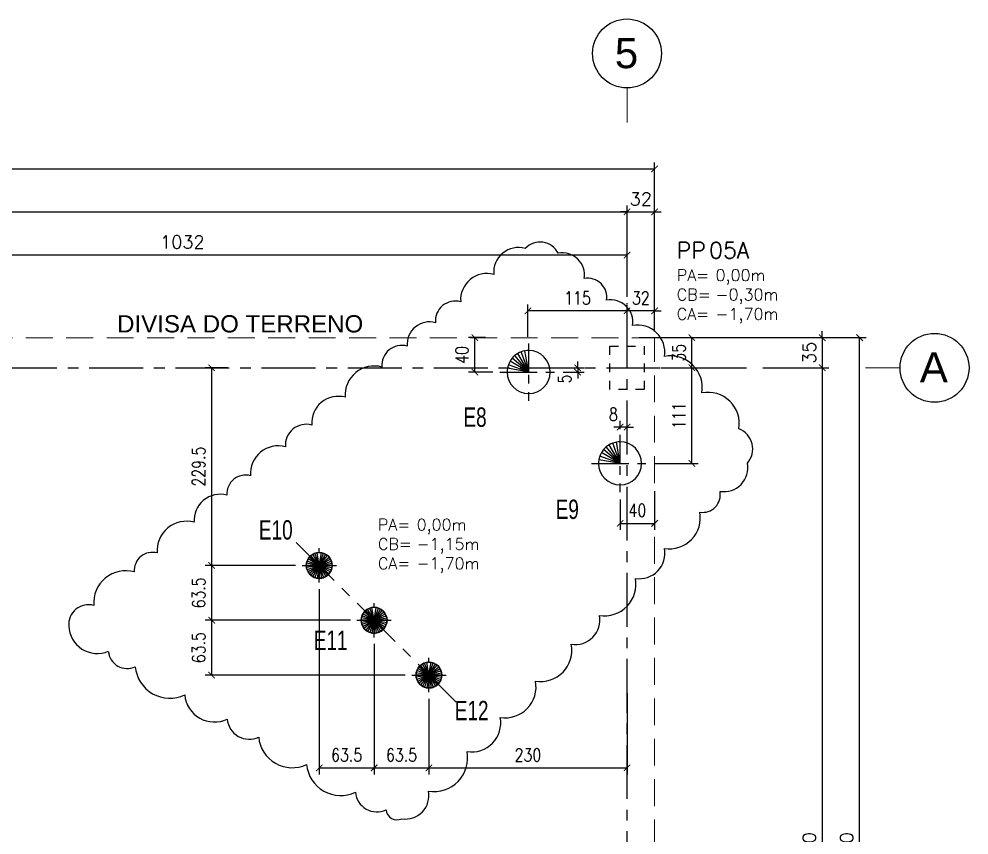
# Model space of a CAD drawing. Header units: millimetres. Extents: x 1792.4 to 1850.9, y 123.2 to 195.3.
# Drawn here: x 1837.61 to 1848.64, y 185.85 to 195.33 of the extents above; entities that cross this region are included whole.
import ezdxf

# ---------------------------------------------------------------- set-up
doc = ezdxf.new("R2010")
doc.units = ezdxf.units.MM
doc.header["$LTSCALE"] = 0.5
for name, pattern in [('_PTD_tracejado', [0.003, 0.002, -0.001]), ('CENTER', [2, 1.25, -0.25, 0.25, -0.25]), ('DASHDOT', [1, 0.5, -0.25, 0, -0.25]), ('ESTILO_TQS_0003', [0.91, 0.5, -0.2, 0.01, -0.2]), ('Hidden', [0.007144, 0.004763, -0.002381]), ('HIDDEN2', [0.1875, 0.125, -0.0625])]:
    doc.linetypes.add(name, pattern=pattern)
doc.layers.get('0').update_dxf_attribs({"color": 1})
for name, color, linetype in [('228', 1, 'Continuous'), ('79', 7, 'Continuous'), ('COTAS', 1, 'Continuous'), ('Descrição Pilar', 4, 'Continuous'), ('EIXOS', 242, 'CENTER'), ('NUMERO ESTACAS', 2, 'DASHDOT'), ('PILAR', 5, 'Continuous'), ('Protendit_verde escuro', 104, 'Continuous')]:
    doc.layers.add(name, color=color, linetype=linetype)
for name, color, linetype, lineweight in [('_Hidden_', 7, 'Hidden', 9), ('Grids', 7, 'Continuous', 9), ('Text Notes', 7, 'Continuous', 9)]:
    doc.layers.add(name, color=color, linetype=linetype, lineweight=lineweight)
doc.styles.add('Arial', font='arial.ttf', dxfattribs={"height": 0.1875})
doc.styles.add('arial 2', font='swiss.ttf', dxfattribs={"width": 0.8})
doc.styles.add('Arial_2', font='arial.ttf', dxfattribs={"height": 0.1875})
doc.styles.add('ROMANS', font='romans.shx')
doc.styles.add('ROMANS2', font='romans.shx', dxfattribs={"width": 0.8})
doc.dimstyles.new('75', dxfattribs={"dimtxt": 0.15, "dimasz": 0.075, "dimexe": 0.075, "dimexo": 0.075, "dimgap": 0.075, "dimtad": 1, "dimdec": 1, "dimlfac": 100, "dimrnd": 0.4995, "dimdsep": 46, "dimtxsty": 'ROMANS', "dimblk": 'ARCHTICK', "dimcen": 0.075, "dimclrd": 1, "dimclre": 1, "dimclrt": 2, "dimadec": 0, "dimazin": 0, "dimtfac": 1, "dimtdec": 1, "dimtix": 1, "dimtmove": 0, "dimatfit": 0, "dimldrblk": 'ARCHTICK', "dimfxl": 1, "dimtolj": 1, "dimtzin": 0, "dimarcsym": 0})
doc.dimstyles.new('75e', dxfattribs={"dimtxt": 0.15, "dimasz": 0.075, "dimexe": 0.075, "dimexo": 0.075, "dimgap": 0.075, "dimtad": 1, "dimdec": 1, "dimlfac": 100, "dimrnd": 0.5, "dimdsep": 46, "dimtxsty": 'ROMANS2', "dimblk": 'ARCHTICK', "dimcen": 0.075, "dimclrd": 1, "dimclre": 1, "dimclrt": 2, "dimadec": 0, "dimazin": 0, "dimtfac": 1, "dimtdec": 1, "dimtix": 1, "dimtmove": 0, "dimatfit": 0, "dimldrblk": 'ARCHTICK', "dimfxl": 1, "dimtolj": 1, "dimtzin": 0, "dimarcsym": 0})

# ---------------------------------------------------------------- blocks, each defined once
blk = doc.blocks.new('Grid - M_Cabeça da grade - Círculo _Padrão_ 2-409905-01_ Locação de Pilares')
at = {"layer": 'Grids'}
blk.add_line((0, 0.021), (0, 0.017), dxfattribs=at)
at = {"layer": 'Grids', "color": 146, "lineweight": 25, "true_color": 0x006b77}
blk.add_circle((0, 0.025), 0.004, dxfattribs=at)
blk = doc.blocks.new('_ArchTick')
at = {"color": 0, "linetype": 'ByBlock', "const_width": 0.15}
blk.add_lwpolyline([(-0.5, -0.5), (0.5, 0.5)], dxfattribs=at)
blk = doc.blocks.new('*D29')
at = {"layer": 'COTAS', "color": 1, "lineweight": -2, "transparency": 16777216}
for p, q in [((1803.388, 192.101), (1803.388, 193.161)), ((1844.668, 192.101), (1844.668, 193.161)), ((1803.388, 193.086), (1844.668, 193.086))]:
    blk.add_line(p, q, dxfattribs=at)
at = {"layer": 'DEFPOINTS', "color": 0, "transparency": 16777216}
for p in [(1844.668, 193.086), (1803.388, 192.026), (1844.668, 192.026)]:
    blk.add_point(p, dxfattribs=at)
at = {"layer": 'COTAS', "color": 1, "lineweight": -2, "transparency": 16777216, "xscale": 0.075, "yscale": 0.075, "zscale": 0.075, "rotation": 180}
blk.add_blockref('_ArchTick', (1803.388, 193.086), dxfattribs=at)
at = {"layer": 'COTAS', "color": 1, "lineweight": -2, "transparency": 16777216, "xscale": 0.075, "yscale": 0.075, "zscale": 0.075}
blk.add_blockref('_ArchTick', (1844.668, 193.086), dxfattribs=at)
at = {"layer": 'COTAS', "color": 2, "transparency": 16777216, "insert": (1824.028, 193.236), "char_height": 0.15, "width": 1.36261, "attachment_point": 5, "style": 'ROMANS'}
blk.add_mtext('\\A1;4128', dxfattribs=at)
blk = doc.blocks.new('*D33')
at = {"layer": 'COTAS', "color": 1, "lineweight": -2, "transparency": 16777216}
for p, q in [((1834.348, 192.101), (1834.348, 192.661)), ((1834.348, 192.586), (1844.668, 192.586)), ((1844.668, 192.101), (1844.668, 192.661))]:
    blk.add_line(p, q, dxfattribs=at)
at = {"layer": 'DEFPOINTS', "color": 0, "transparency": 16777216}
for p in [(1844.668, 192.586), (1834.348, 192.026), (1844.668, 192.026)]:
    blk.add_point(p, dxfattribs=at)
at = {"layer": 'COTAS', "color": 1, "lineweight": -2, "transparency": 16777216, "xscale": 0.075, "yscale": 0.075, "zscale": 0.075, "rotation": 180}
blk.add_blockref('_ArchTick', (1834.348, 192.586), dxfattribs=at)
at = {"layer": 'COTAS', "color": 1, "lineweight": -2, "transparency": 16777216, "xscale": 0.075, "yscale": 0.075, "zscale": 0.075}
blk.add_blockref('_ArchTick', (1844.668, 192.586), dxfattribs=at)
at = {"layer": 'COTAS', "color": 2, "transparency": 16777216, "insert": (1839.508, 192.736), "char_height": 0.15, "width": 1.36261, "attachment_point": 5, "style": 'ROMANS'}
blk.add_mtext('\\A1;1032', dxfattribs=at)
blk = doc.blocks.new('*D35')
at = {"layer": 'COTAS', "color": 1, "lineweight": -2, "transparency": 16777216}
for p, q in [((1846.243, 191.276), (1847.008, 191.276)), ((1846.933, 191.276), (1846.933, 179.976)), ((1846.243, 179.976), (1847.008, 179.976))]:
    blk.add_line(p, q, dxfattribs=at)
at = {"layer": 'DEFPOINTS', "color": 0, "transparency": 16777216}
for p in [(1846.168, 191.276), (1846.168, 179.976), (1846.933, 179.976)]:
    blk.add_point(p, dxfattribs=at)
at = {"layer": 'COTAS', "color": 1, "lineweight": -2, "transparency": 16777216, "xscale": 0.075, "yscale": 0.075, "zscale": 0.075}
for p, rotation in [((1846.933, 191.276), 90), ((1846.933, 179.976), 270)]:
    blk.add_blockref('_ArchTick', p, dxfattribs=dict(at, rotation=rotation))
at = {"layer": 'COTAS', "color": 2, "transparency": 16777216, "insert": (1846.783, 185.626), "char_height": 0.15, "width": 1.59435, "attachment_point": 5, "rotation": 90, "style": 'ROMANS'}
blk.add_mtext('\\A1;1130', dxfattribs=at)
blk = doc.blocks.new('*D36')
at = {"layer": 'COTAS', "color": 1, "lineweight": -2, "transparency": 16777216}
for p, q in [((1845.063, 191.626), (1847.008, 191.626)), ((1846.933, 191.626), (1846.933, 191.701)), ((1846.933, 191.626), (1846.933, 191.276)), ((1846.243, 191.276), (1847.008, 191.276)), ((1846.933, 191.276), (1846.933, 191.201))]:
    blk.add_line(p, q, dxfattribs=at)
at = {"layer": 'DEFPOINTS', "color": 0, "transparency": 16777216}
for p in [(1844.988, 191.626), (1846.168, 191.276), (1846.933, 191.276)]:
    blk.add_point(p, dxfattribs=at)
at = {"layer": 'COTAS', "color": 1, "lineweight": -2, "transparency": 16777216, "xscale": 0.075, "yscale": 0.075, "zscale": 0.075}
for p, rotation in [((1846.933, 191.626), 270), ((1846.933, 191.276), 90)]:
    blk.add_blockref('_ArchTick', p, dxfattribs=dict(at, rotation=rotation))
at = {"layer": 'COTAS', "color": 2, "transparency": 16777216, "insert": (1846.783, 191.451), "char_height": 0.15, "width": 2.04855, "attachment_point": 5, "rotation": 90, "style": 'ROMANS'}
blk.add_mtext('\\A1;35', dxfattribs=at)
blk = doc.blocks.new('*D37')
at = {"layer": 'COTAS', "color": 1, "lineweight": -2, "transparency": 16777216}
for p, q in [((1844.668, 192.101), (1844.668, 193.161)), ((1844.988, 191.696), (1844.988, 193.161)), ((1844.668, 193.086), (1844.593, 193.086)), ((1844.668, 193.086), (1844.988, 193.086)), ((1844.988, 193.086), (1845.063, 193.086))]:
    blk.add_line(p, q, dxfattribs=at)
at = {"layer": 'DEFPOINTS', "color": 0, "transparency": 16777216}
for p in [(1844.988, 193.086), (1844.668, 192.026), (1844.988, 191.621)]:
    blk.add_point(p, dxfattribs=at)
at = {"layer": 'COTAS', "color": 1, "lineweight": -2, "transparency": 16777216, "xscale": 0.075, "yscale": 0.075, "zscale": 0.075}
blk.add_blockref('_ArchTick', (1844.668, 193.086), dxfattribs=at)
at = {"layer": 'COTAS', "color": 1, "lineweight": -2, "transparency": 16777216, "xscale": 0.075, "yscale": 0.075, "zscale": 0.075, "rotation": 180}
blk.add_blockref('_ArchTick', (1844.988, 193.086), dxfattribs=at)
at = {"layer": 'COTAS', "color": 2, "transparency": 16777216, "insert": (1844.828, 193.236), "char_height": 0.15, "width": 1.36261, "attachment_point": 5, "style": 'ROMANS'}
blk.add_mtext('\\A1;32', dxfattribs=at)
blk = doc.blocks.new('*D38')
at = {"layer": 'COTAS', "color": 1, "lineweight": -2, "transparency": 16777216}
for p, q in [((1802.588, 191.701), (1802.588, 193.661)), ((1802.588, 193.586), (1844.988, 193.586)), ((1844.988, 191.696), (1844.988, 193.661))]:
    blk.add_line(p, q, dxfattribs=at)
at = {"layer": 'DEFPOINTS', "color": 0, "transparency": 16777216}
for p in [(1844.988, 193.586), (1802.588, 191.626), (1844.988, 191.621)]:
    blk.add_point(p, dxfattribs=at)
at = {"layer": 'COTAS', "color": 1, "lineweight": -2, "transparency": 16777216, "xscale": 0.075, "yscale": 0.075, "zscale": 0.075, "rotation": 180}
blk.add_blockref('_ArchTick', (1802.588, 193.586), dxfattribs=at)
at = {"layer": 'COTAS', "color": 1, "lineweight": -2, "transparency": 16777216, "xscale": 0.075, "yscale": 0.075, "zscale": 0.075}
blk.add_blockref('_ArchTick', (1844.988, 193.586), dxfattribs=at)
at = {"layer": 'COTAS', "color": 2, "transparency": 16777216, "insert": (1823.788, 193.736), "char_height": 0.15, "width": 1.36261, "attachment_point": 5, "style": 'ROMANS'}
blk.add_mtext('\\A1;4240', dxfattribs=at)
blk = doc.blocks.new('*D40')
at = {"layer": 'COTAS', "color": 1, "lineweight": -2, "transparency": 16777216}
for p, q in [((1844.809, 191.626), (1847.442, 191.626)), ((1847.367, 179.626), (1847.367, 191.626)), ((1844.809, 179.626), (1847.442, 179.626))]:
    blk.add_line(p, q, dxfattribs=at)
at = {"layer": 'DEFPOINTS', "color": 0, "transparency": 16777216}
for p in [(1844.734, 191.626), (1847.367, 191.626), (1844.734, 179.626)]:
    blk.add_point(p, dxfattribs=at)
at = {"layer": 'COTAS', "color": 1, "lineweight": -2, "transparency": 16777216, "xscale": 0.075, "yscale": 0.075, "zscale": 0.075}
for p, rotation in [((1847.367, 191.626), 90), ((1847.367, 179.626), 270)]:
    blk.add_blockref('_ArchTick', p, dxfattribs=dict(at, rotation=rotation))
at = {"layer": 'COTAS', "color": 2, "transparency": 16777216, "insert": (1847.217, 185.626), "char_height": 0.15, "width": 1.36261, "attachment_point": 5, "rotation": 90, "style": 'ROMANS'}
blk.add_mtext('\\A1;1200', dxfattribs=at)
blk = doc.blocks.new('*D45')
at = {"layer": 'COTAS', "color": 1, "lineweight": -2, "transparency": 16777216}
for p, q in [((1843.027, 191.626), (1842.827, 191.626)), ((1842.902, 191.226), (1842.902, 191.626)), ((1843.109, 191.226), (1842.827, 191.226))]:
    blk.add_line(p, q, dxfattribs=at)
at = {"layer": 'DEFPOINTS', "color": 0, "transparency": 16777216}
for p in [(1842.902, 191.626), (1843.102, 191.626), (1843.184, 191.226)]:
    blk.add_point(p, dxfattribs=at)
at = {"layer": 'COTAS', "color": 1, "lineweight": -2, "transparency": 16777216, "xscale": 0.075, "yscale": 0.075, "zscale": 0.075}
for p, rotation in [((1842.902, 191.626), 90), ((1842.902, 191.226), 270)]:
    blk.add_blockref('_ArchTick', p, dxfattribs=dict(at, rotation=rotation))
at = {"layer": 'COTAS', "color": 2, "transparency": 16777216, "insert": (1842.752, 191.426), "char_height": 0.15, "attachment_point": 5, "rotation": 90, "style": 'ROMANS2'}
blk.add_mtext('\\A1;40', dxfattribs=at)
blk = doc.blocks.new('*D46')
at = {"layer": 'COTAS', "color": 1, "lineweight": -2, "transparency": 16777216}
for p, q in [((1844.988, 189.844), (1844.988, 189.395)), ((1844.588, 189.748), (1844.588, 189.395)), ((1844.588, 189.47), (1844.988, 189.47))]:
    blk.add_line(p, q, dxfattribs=at)
at = {"layer": 'DEFPOINTS', "color": 0, "transparency": 16777216}
for p in [(1844.988, 189.919), (1844.588, 189.823), (1844.988, 189.47)]:
    blk.add_point(p, dxfattribs=at)
at = {"layer": 'COTAS', "color": 1, "lineweight": -2, "transparency": 16777216, "xscale": 0.075, "yscale": 0.075, "zscale": 0.075, "rotation": 180}
blk.add_blockref('_ArchTick', (1844.588, 189.47), dxfattribs=at)
at = {"layer": 'COTAS', "color": 1, "lineweight": -2, "transparency": 16777216, "xscale": 0.075, "yscale": 0.075, "zscale": 0.075}
blk.add_blockref('_ArchTick', (1844.988, 189.47), dxfattribs=at)
at = {"layer": 'COTAS', "color": 2, "transparency": 16777216, "insert": (1844.788, 189.62), "char_height": 0.15, "attachment_point": 5, "style": 'ROMANS2'}
blk.add_mtext('\\A1;40', dxfattribs=at)
blk = doc.blocks.new('*D47')
at = {"layer": 'COTAS', "color": 1, "lineweight": -2, "transparency": 16777216}
for p, q in [((1845.063, 191.276), (1845.495, 191.276)), ((1845.42, 190.166), (1845.42, 191.276)), ((1844.996, 190.166), (1845.495, 190.166))]:
    blk.add_line(p, q, dxfattribs=at)
at = {"layer": 'DEFPOINTS', "color": 0, "transparency": 16777216}
for p in [(1844.988, 191.276), (1845.42, 191.276), (1844.921, 190.166)]:
    blk.add_point(p, dxfattribs=at)
at = {"layer": 'COTAS', "color": 1, "lineweight": -2, "transparency": 16777216, "xscale": 0.075, "yscale": 0.075, "zscale": 0.075}
for p, rotation in [((1845.42, 191.276), 90), ((1845.42, 190.166), 270)]:
    blk.add_blockref('_ArchTick', p, dxfattribs=dict(at, rotation=rotation))
at = {"layer": 'COTAS', "color": 2, "transparency": 16777216, "insert": (1845.27, 190.721), "char_height": 0.15, "attachment_point": 5, "rotation": 90, "style": 'ROMANS2'}
blk.add_mtext('\\A1;111', dxfattribs=at)
blk = doc.blocks.new('*D48')
at = {"layer": 'COTAS', "color": 1, "lineweight": -2, "transparency": 16777216}
for p, q in [((1845.063, 191.626), (1845.495, 191.626)), ((1845.42, 191.276), (1845.42, 191.626)), ((1845.063, 191.276), (1845.495, 191.276))]:
    blk.add_line(p, q, dxfattribs=at)
at = {"layer": 'DEFPOINTS', "color": 0, "transparency": 16777216}
for p in [(1844.988, 191.626), (1845.42, 191.626), (1844.988, 191.276)]:
    blk.add_point(p, dxfattribs=at)
at = {"layer": 'COTAS', "color": 1, "lineweight": -2, "transparency": 16777216, "xscale": 0.075, "yscale": 0.075, "zscale": 0.075}
for p, rotation in [((1845.42, 191.626), 90), ((1845.42, 191.276), 270)]:
    blk.add_blockref('_ArchTick', p, dxfattribs=dict(at, rotation=rotation))
at = {"layer": 'COTAS', "color": 2, "transparency": 16777216, "insert": (1845.27, 191.451), "char_height": 0.15, "attachment_point": 5, "rotation": 90, "style": 'ROMANS2'}
blk.add_mtext('\\A1;35', dxfattribs=at)
blk = doc.blocks.new('*D49')
at = {"layer": 'COTAS', "color": 1, "lineweight": -2, "transparency": 16777216}
for p, q in [((1844.668, 191.937), (1844.593, 191.937)), ((1844.668, 191.701), (1844.668, 192.012)), ((1844.988, 191.937), (1844.668, 191.937)), ((1844.988, 191.701), (1844.988, 192.012)), ((1844.988, 191.937), (1845.063, 191.937))]:
    blk.add_line(p, q, dxfattribs=at)
at = {"layer": 'DEFPOINTS', "color": 0, "transparency": 16777216}
for p in [(1844.668, 191.937), (1844.668, 191.626), (1844.988, 191.626)]:
    blk.add_point(p, dxfattribs=at)
at = {"layer": 'COTAS', "color": 1, "lineweight": -2, "transparency": 16777216, "xscale": 0.075, "yscale": 0.075, "zscale": 0.075}
blk.add_blockref('_ArchTick', (1844.668, 191.937), dxfattribs=at)
at = {"layer": 'COTAS', "color": 1, "lineweight": -2, "transparency": 16777216, "xscale": 0.075, "yscale": 0.075, "zscale": 0.075, "rotation": 180}
blk.add_blockref('_ArchTick', (1844.988, 191.937), dxfattribs=at)
at = {"layer": 'COTAS', "color": 2, "transparency": 16777216, "insert": (1844.828, 192.087), "char_height": 0.15, "attachment_point": 5, "style": 'ROMANS2'}
blk.add_mtext('\\A1;32', dxfattribs=at)
blk = doc.blocks.new('*D50')
at = {"layer": 'COTAS', "color": 1, "lineweight": -2, "transparency": 16777216}
for p, q in [((1843.518, 191.634), (1843.518, 192.012)), ((1844.668, 191.937), (1843.518, 191.937)), ((1844.668, 191.701), (1844.668, 192.012))]:
    blk.add_line(p, q, dxfattribs=at)
at = {"layer": 'DEFPOINTS', "color": 0, "transparency": 16777216}
for p in [(1843.518, 191.937), (1844.668, 191.626), (1843.518, 191.559)]:
    blk.add_point(p, dxfattribs=at)
at = {"layer": 'COTAS', "color": 1, "lineweight": -2, "transparency": 16777216, "xscale": 0.075, "yscale": 0.075, "zscale": 0.075, "rotation": 180}
blk.add_blockref('_ArchTick', (1843.518, 191.937), dxfattribs=at)
at = {"layer": 'COTAS', "color": 1, "lineweight": -2, "transparency": 16777216, "xscale": 0.075, "yscale": 0.075, "zscale": 0.075}
blk.add_blockref('_ArchTick', (1844.668, 191.937), dxfattribs=at)
at = {"layer": 'COTAS', "color": 2, "transparency": 16777216, "insert": (1844.093, 192.087), "char_height": 0.15, "attachment_point": 5, "style": 'ROMANS2'}
blk.add_mtext('\\A1;115', dxfattribs=at)
blk = doc.blocks.new('*D51')
at = {"layer": 'COTAS', "color": 1, "lineweight": -2, "transparency": 16777216}
for p, q in [((1843.953, 191.276), (1844.17, 191.276)), ((1844.095, 191.276), (1844.095, 191.351)), ((1844.095, 191.276), (1844.095, 191.226)), ((1843.926, 191.226), (1844.17, 191.226)), ((1844.095, 191.226), (1844.095, 191.151))]:
    blk.add_line(p, q, dxfattribs=at)
at = {"layer": 'DEFPOINTS', "color": 0, "transparency": 16777216}
for p in [(1843.878, 191.276), (1843.851, 191.226), (1844.095, 191.226)]:
    blk.add_point(p, dxfattribs=at)
at = {"layer": 'COTAS', "color": 1, "lineweight": -2, "transparency": 16777216, "xscale": 0.075, "yscale": 0.075, "zscale": 0.075}
for p, rotation in [((1844.095, 191.276), 270), ((1844.095, 191.226), 90)]:
    blk.add_blockref('_ArchTick', p, dxfattribs=dict(at, rotation=rotation))
at = {"layer": 'COTAS', "color": 2, "transparency": 16777216, "insert": (1843.945, 191.146), "char_height": 0.15, "attachment_point": 5, "rotation": 90, "style": 'ROMANS2'}
blk.add_mtext('\\A1;5', dxfattribs=at)
blk = doc.blocks.new('*D52')
at = {"layer": 'COTAS', "color": 1, "lineweight": -2, "transparency": 16777216}
for p, q in [((1844.588, 190.564), (1844.588, 190.662)), ((1844.668, 190.541), (1844.668, 190.662)), ((1844.588, 190.587), (1844.513, 190.587)), ((1844.668, 190.587), (1844.588, 190.587)), ((1844.668, 190.587), (1844.743, 190.587))]:
    blk.add_line(p, q, dxfattribs=at)
at = {"layer": 'DEFPOINTS', "color": 0, "transparency": 16777216}
for p in [(1844.588, 190.587), (1844.588, 190.489), (1844.668, 190.466)]:
    blk.add_point(p, dxfattribs=at)
at = {"layer": 'COTAS', "color": 1, "lineweight": -2, "transparency": 16777216, "xscale": 0.075, "yscale": 0.075, "zscale": 0.075}
blk.add_blockref('_ArchTick', (1844.588, 190.587), dxfattribs=at)
at = {"layer": 'COTAS', "color": 1, "lineweight": -2, "transparency": 16777216, "xscale": 0.075, "yscale": 0.075, "zscale": 0.075, "rotation": 180}
blk.add_blockref('_ArchTick', (1844.668, 190.587), dxfattribs=at)
at = {"layer": 'COTAS', "color": 2, "transparency": 16777216, "insert": (1844.509, 190.737), "char_height": 0.15, "attachment_point": 5, "style": 'ROMANS2'}
blk.add_mtext('\\A1;8', dxfattribs=at)
blk = doc.blocks.new('_EST50')
at = {"linetype": 'ESTILO_TQS_0003'}
for p, q in [((0, 1), (0, 1.333)), ((-1.333, 0), (-1, 0)), ((0, 0), (1.333, 0)), ((0, -1.333), (0, 0))]:
    blk.add_line(p, q, dxfattribs=at)
for q in [(-0.34202, 0.939693), (-0.173648, 0.984808), (-0.866025, 0.5), (-0.766044, 0.642788), (-0.642788, 0.766044), (-0.5, 0.866025), (-0.984808, 0.173648), (-0.939693, 0.34202)]:
    blk.add_line((0, 0), q)
at = {"color": 3}
blk.add_lwpolyline([(0, 0), (0, 1), (-0.083365, 0.996519), (-0.173648, 0.984808), (-0.268937, 0.963158), (-0.34202, 0.939693), (-0.430128, 0.902768), (-0.5, 0.866025), (-0.579141, 0.815228), (-0.642788, 0.766044), (-0.713497, 0.700658), (-0.766044, 0.642788), (-0.823793, 0.566891), (-0.866025, 0.5), (-0.910293, 0.413965), (-0.939693, 0.34202), (-0.968245, 0.250003), (-0.984808, 0.173648), (-0.996914, 0.0785), (-1, 0), (0, 0)], dxfattribs=at)
blk.add_arc((0, 0), 1, 180, 90, dxfattribs=at)
blk = doc.blocks.new('EST30E')
at = {"color": 41, "true_color": 0xf4ee51}
for q in [(-0.096, 0.115), (-0.075, 0.13), (-0.051, 0.141), (-0.026, 0.148), (0.026, 0.148), (0.051, 0.141), (0.075, 0.13), (0.096, 0.115), (-0.15, 0), (-0.148, 0.026), (-0.148, -0.026), (-0.141, 0.051), (-0.141, -0.051), (-0.13, 0.075), (-0.13, -0.075), (-0.115, 0.096), (-0.115, -0.096), (-0.096, -0.115), (-0.075, -0.13), (-0.051, -0.141), (-0.026, -0.148), (0.115, 0.096), (0.13, 0.075), (0.141, 0.051), (0.148, 0.026), (0, -0.15), (0.026, -0.148), (0.051, -0.141), (0.075, -0.13), (0.096, -0.115), (0.115, -0.096), (0.13, -0.075), (0.141, -0.051), (0.148, -0.026), (0.15, 0)]:
    blk.add_line((0, 0), q, dxfattribs=at)
at = {"linetype": 'ESTILO_TQS_0003'}
for p, q in [((0, -0.2), (0, 0.2)), ((-0.2, 0), (0.2, 0))]:
    blk.add_line(p, q, dxfattribs=at)
at = {"linetype": 'Continuous'}
blk.add_ellipse((0, 0), major_axis=(-0.106, 0.106), ratio=1, start_param=3.926991, end_param=10.210176, dxfattribs=at)
at = {"color": 3, "linetype": 'Continuous', "extrusion": (0, 0, -1)}
blk.add_ellipse((0, 0), major_axis=(-0.106, -0.106), ratio=1, start_param=3.926991, end_param=10.210176, dxfattribs=at)
at = {"layer": '79', "color": 41, "true_color": 0xf4ee51}
for p, q in [((-0.101, 0.111), (-0.092, 0.118)), ((-0.092, 0.118), (-0.081, 0.126)), ((0.101, 0.111), (0.111, 0.101)), ((0.15, 0), (-0.15, 0)), ((-0.15, 0), (-0.15, -0.006)), ((0.111, 0.101), (0.119, 0.092)), ((0.15, -0.005), (0.15, 0)), ((0.15, 0), (0.15, 0)), ((-0.15, -0.006), (-0.149, -0.019)), ((-0.149, -0.019), (-0.147, -0.031)), ((-0.147, -0.031), (-0.144, -0.043)), ((-0.144, -0.043), (-0.139, -0.057)), ((-0.139, -0.057), (-0.132, -0.071)), ((-0.132, -0.071), (-0.127, -0.08)), ((-0.127, -0.08), (-0.119, -0.091)), ((-0.119, -0.091), (-0.112, -0.1)), ((-0.112, -0.1), (-0.101, -0.111)), ((0.101, -0.111), (0.111, -0.101)), ((0.111, -0.101), (0.119, -0.092)), ((0.119, -0.092), (0.127, -0.079)), ((0.127, -0.079), (0.132, -0.07)), ((0.132, -0.07), (0.139, -0.056)), ((0.139, -0.056), (0.144, -0.043)), ((0.144, -0.043), (0.147, -0.031)), ((0.147, -0.031), (0.149, -0.02)), ((0.149, -0.02), (0.15, -0.005)), ((-0.101, -0.111), (-0.092, -0.118)), ((-0.092, -0.118), (-0.081, -0.126)), ((-0.081, -0.126), (-0.07, -0.132)), ((-0.07, -0.132), (-0.057, -0.139)), ((-0.057, -0.139), (-0.047, -0.142)), ((-0.047, -0.142), (-0.032, -0.146)), ((-0.032, -0.146), (-0.019, -0.149)), ((-0.019, -0.149), (-0.007, -0.15)), ((-0.007, -0.15), (0, -0.15)), ((0, -0.15), (0.006, -0.15)), ((0.006, -0.15), (0.018, -0.149)), ((0.018, -0.149), (0.032, -0.146)), ((0.032, -0.146), (0.046, -0.143)), ((0.046, -0.143), (0.058, -0.138)), ((0.058, -0.138), (0.071, -0.132)), ((0.071, -0.132), (0.081, -0.127)), ((0.081, -0.127), (0.093, -0.118)), ((0.093, -0.118), (0.101, -0.111))]:
    blk.add_line(p, q, dxfattribs=at)
blk = doc.blocks.new('*D133')
at = {"layer": 'COTAS', "color": 1, "lineweight": -2, "transparency": 16777216}
for p, q in [((1841.458, 188.345), (1839.773, 188.345)), ((1839.848, 187.709), (1839.848, 188.345)), ((1842.094, 187.709), (1839.773, 187.709))]:
    blk.add_line(p, q, dxfattribs=at)
at = {"layer": 'DEFPOINTS', "color": 0, "transparency": 16777216}
for p in [(1839.848, 188.345), (1841.533, 188.345), (1842.169, 187.709)]:
    blk.add_point(p, dxfattribs=at)
at = {"layer": 'COTAS', "color": 1, "lineweight": -2, "transparency": 16777216, "xscale": 0.075, "yscale": 0.075, "zscale": 0.075}
for p, rotation in [((1839.848, 188.345), 90), ((1839.848, 187.709), 270)]:
    blk.add_blockref('_ArchTick', p, dxfattribs=dict(at, rotation=rotation))
at = {"layer": 'COTAS', "color": 2, "transparency": 16777216, "insert": (1839.698, 188.027), "char_height": 0.15, "attachment_point": 5, "rotation": 90, "style": 'ROMANS2'}
blk.add_mtext('\\A1;63.5', dxfattribs=at)
blk = doc.blocks.new('*D134')
at = {"layer": 'COTAS', "color": 1, "lineweight": -2, "transparency": 16777216}
for p, q in [((1840.821, 188.982), (1839.773, 188.982)), ((1839.848, 188.345), (1839.848, 188.982)), ((1841.458, 188.345), (1839.773, 188.345))]:
    blk.add_line(p, q, dxfattribs=at)
at = {"layer": 'DEFPOINTS', "color": 0, "transparency": 16777216}
for p in [(1839.848, 188.982), (1840.896, 188.982), (1841.533, 188.345)]:
    blk.add_point(p, dxfattribs=at)
at = {"layer": 'COTAS', "color": 1, "lineweight": -2, "transparency": 16777216, "xscale": 0.075, "yscale": 0.075, "zscale": 0.075}
for p, rotation in [((1839.848, 188.982), 90), ((1839.848, 188.345), 270)]:
    blk.add_blockref('_ArchTick', p, dxfattribs=dict(at, rotation=rotation))
at = {"layer": 'COTAS', "color": 2, "transparency": 16777216, "insert": (1839.698, 188.663), "char_height": 0.15, "attachment_point": 5, "rotation": 90, "style": 'ROMANS2'}
blk.add_mtext('\\A1;63.5', dxfattribs=at)
blk = doc.blocks.new('*D135')
at = {"layer": 'COTAS', "color": 1, "lineweight": -2, "transparency": 16777216}
for p, q in [((1840.032, 191.276), (1839.773, 191.276)), ((1839.848, 188.982), (1839.848, 191.276)), ((1840.821, 188.982), (1839.773, 188.982))]:
    blk.add_line(p, q, dxfattribs=at)
at = {"layer": 'DEFPOINTS', "color": 0, "transparency": 16777216}
for p in [(1839.848, 191.276), (1840.107, 191.276), (1840.896, 188.982)]:
    blk.add_point(p, dxfattribs=at)
at = {"layer": 'COTAS', "color": 1, "lineweight": -2, "transparency": 16777216, "xscale": 0.075, "yscale": 0.075, "zscale": 0.075}
for p, rotation in [((1839.848, 191.276), 90), ((1839.848, 188.982), 270)]:
    blk.add_blockref('_ArchTick', p, dxfattribs=dict(at, rotation=rotation))
at = {"layer": 'COTAS', "color": 2, "transparency": 16777216, "insert": (1839.698, 190.129), "char_height": 0.15, "attachment_point": 5, "rotation": 90, "style": 'ROMANS2'}
blk.add_mtext('\\A1;229.5', dxfattribs=at)
blk = doc.blocks.new('*D136')
at = {"layer": 'COTAS', "color": 1, "lineweight": -2, "transparency": 16777216}
for p, q in [((1841.096, 188.707), (1841.096, 186.556)), ((1841.733, 188.07), (1841.733, 186.556)), ((1841.096, 186.631), (1841.733, 186.631))]:
    blk.add_line(p, q, dxfattribs=at)
at = {"layer": 'DEFPOINTS', "color": 0, "transparency": 16777216}
for p in [(1841.096, 188.782), (1841.733, 188.145), (1841.733, 186.631)]:
    blk.add_point(p, dxfattribs=at)
at = {"layer": 'COTAS', "color": 1, "lineweight": -2, "transparency": 16777216, "xscale": 0.075, "yscale": 0.075, "zscale": 0.075, "rotation": 180}
blk.add_blockref('_ArchTick', (1841.096, 186.631), dxfattribs=at)
at = {"layer": 'COTAS', "color": 1, "lineweight": -2, "transparency": 16777216, "xscale": 0.075, "yscale": 0.075, "zscale": 0.075}
blk.add_blockref('_ArchTick', (1841.733, 186.631), dxfattribs=at)
at = {"layer": 'COTAS', "color": 2, "transparency": 16777216, "insert": (1841.414, 186.781), "char_height": 0.15, "attachment_point": 5, "style": 'ROMANS2'}
blk.add_mtext('\\A1;63.5', dxfattribs=at)
blk = doc.blocks.new('*D137')
at = {"layer": 'COTAS', "color": 1, "lineweight": -2, "transparency": 16777216}
for p, q in [((1841.733, 188.07), (1841.733, 186.556)), ((1842.369, 187.434), (1842.369, 186.556)), ((1841.733, 186.631), (1842.369, 186.631))]:
    blk.add_line(p, q, dxfattribs=at)
at = {"layer": 'DEFPOINTS', "color": 0, "transparency": 16777216}
for p in [(1841.733, 188.145), (1842.369, 187.509), (1842.369, 186.631)]:
    blk.add_point(p, dxfattribs=at)
at = {"layer": 'COTAS', "color": 1, "lineweight": -2, "transparency": 16777216, "xscale": 0.075, "yscale": 0.075, "zscale": 0.075, "rotation": 180}
blk.add_blockref('_ArchTick', (1841.733, 186.631), dxfattribs=at)
at = {"layer": 'COTAS', "color": 1, "lineweight": -2, "transparency": 16777216, "xscale": 0.075, "yscale": 0.075, "zscale": 0.075}
blk.add_blockref('_ArchTick', (1842.369, 186.631), dxfattribs=at)
at = {"layer": 'COTAS', "color": 2, "transparency": 16777216, "insert": (1842.051, 186.781), "char_height": 0.15, "attachment_point": 5, "style": 'ROMANS2'}
blk.add_mtext('\\A1;63.5', dxfattribs=at)
blk = doc.blocks.new('*D138')
at = {"layer": 'COTAS', "color": 1, "lineweight": -2, "transparency": 16777216}
for p, q in [((1842.369, 187.434), (1842.369, 186.556)), ((1844.668, 187.5), (1844.668, 186.556)), ((1842.369, 186.631), (1844.668, 186.631))]:
    blk.add_line(p, q, dxfattribs=at)
at = {"layer": 'DEFPOINTS', "color": 0, "transparency": 16777216}
for p in [(1844.668, 187.575), (1842.369, 187.509), (1844.668, 186.631)]:
    blk.add_point(p, dxfattribs=at)
at = {"layer": 'COTAS', "color": 1, "lineweight": -2, "transparency": 16777216, "xscale": 0.075, "yscale": 0.075, "zscale": 0.075, "rotation": 180}
blk.add_blockref('_ArchTick', (1842.369, 186.631), dxfattribs=at)
at = {"layer": 'COTAS', "color": 1, "lineweight": -2, "transparency": 16777216, "xscale": 0.075, "yscale": 0.075, "zscale": 0.075}
blk.add_blockref('_ArchTick', (1844.668, 186.631), dxfattribs=at)
at = {"layer": 'COTAS', "color": 2, "transparency": 16777216, "insert": (1843.518, 186.781), "char_height": 0.15, "attachment_point": 5, "style": 'ROMANS2'}
blk.add_mtext('\\A1;230', dxfattribs=at)

msp = doc.modelspace()

# ---------------------------------------------------------------- linework, layer by layer
at = {"layer": '_Hidden_', "color": 150, "linetype": 'HIDDEN2', "ltscale": 5, "true_color": 0x0080ff}
for p in [(1802.0677, 191.6258), (1844.9877, 179.6258)]:
    msp.add_line(p, (1844.9877, 191.6258), dxfattribs=at)
at = {"layer": 'EIXOS'}
for p, q in [((1844.6677, 179.2705), (1844.6677, 192.0258)), ((1802.4277, 191.2758), (1846.1677, 191.2758)), ((1842.6848, 187.3926), (1840.7756, 189.3018))]:
    msp.add_line(p, q, dxfattribs=at)
at = {"layer": 'PILAR', "color": 2, "linetype": 'HIDDEN2'}
msp.add_lwpolyline([(1844.4677, 191.5258), (1844.8677, 191.5258), (1844.8677, 191.0258), (1844.4677, 191.0258)], close=True, dxfattribs=at)
at = {"layer": 'Protendit_verde escuro'}
msp.add_lwpolyline([(1842.0534, 186.0403, 0.5205671), (1842.3648, 186.3608, 0.5205671), (1842.8116, 186.8206, 0.5205671), (1843.1963, 187.2166, 0.5205671), (1843.6056, 187.6379, 0.5205671), (1844.0213, 188.0658, 0.5205671), (1844.3466, 188.4005, 0.5205671), (1844.7649, 188.8311, 0.5205671), (1845.1032, 189.1793, 0.5205671), (1845.512, 189.6, 0.5205671), (1845.7467, 189.8416, 0.5205671), (1846.0643, 190.1686, 0.5205671), (1845.9661, 190.5678, 0.5205671), (1845.5369, 190.9848, 0.5205671), (1845.1015, 191.4079, 0.5205671), (1844.7325, 191.7664, 0.5205671), (1844.4305, 192.0598, 0.5205671), (1844.1716, 192.3114, 0.5205671), (1843.8687, 192.6057, 0.5205671), (1843.4866, 192.6625, 0.5205671), (1843.1212, 192.36, 0.5205671), (1842.7377, 192.0425, 0.5205671), (1842.4448, 191.7999, 0.5205671), (1842.1162, 191.5279, 0.5205671), (1841.8228, 191.2849, 0.5205671), (1841.3984, 190.9335, 0.5205671), (1841.0098, 190.6118, 0.5205671), (1840.7037, 190.3583, 0.5205671), (1840.2992, 190.0234, 0.5205671), (1840.0255, 189.7967, 0.5205671), (1839.6462, 189.4827, 0.5205671), (1839.2155, 189.1261, 0.5205671), (1838.9505, 188.9067, 0.5205671), (1838.4796, 188.5168, 0.5205671), (1838.1895, 188.2766, 0.5205671), (1838.6487, 187.9844, 0.5205671), (1838.9614, 187.8059, 0.5205671), (1839.5355, 187.478, 0.5205671), (1840.0283, 187.1966, 0.5205671), (1840.3936, 186.988, 0.5205671), (1840.9502, 186.6702, 0.5205671), (1841.5157, 186.3473, 0.5205671), (1841.8718, 186.144, 0.5205671), (1842.0534, 186.0403, 0.5205671)], format="xyb", dxfattribs=at)

# ---------------------------------------------------------------- block references
at = {"layer": '228', "linetype": 'Continuous', "xscale": 0.25, "yscale": 0.25, "zscale": 0.01}
for p in [(1843.5266, 191.2266), (1844.5873, 190.1659)]:
    msp.add_blockref('_EST50', p, dxfattribs=at)
at = {"layer": '228', "linetype": 'Continuous'}
for p in [(1841.0962, 188.9816), (1841.7326, 188.3452), (1842.369, 187.7088)]:
    msp.add_blockref('EST30E', p, dxfattribs=at)
at = {"layer": 'Grids', "xscale": 99.99999999999993, "yscale": 99.99999999999993, "zscale": 99.99999999999993}
msp.add_blockref('Grid - M_Cabeça da grade - Círculo _Padrão_ 2-409905-01_ Locação de Pilares', (1844.6677, 192.4258), dxfattribs=at)
at = {"layer": 'Grids', "xscale": 99.99999999999993, "yscale": 99.99999999999993, "zscale": 99.99999999999993, "rotation": 269.9999999999996}
msp.add_blockref('Grid - M_Cabeça da grade - Círculo _Padrão_ 2-409905-01_ Locação de Pilares', (1845.7359, 191.2758), dxfattribs=at)

# ---------------------------------------------------------------- texts
at = {"layer": 'Descrição Pilar', "style": 'ROMANS'}
for s, p in [('PP', (1845.2456, 192.5464)), ('05A', (1845.6206, 192.5464))]:
    msp.add_text(s, height=0.1875, dxfattribs=at).set_placement(p)
at = {"layer": 'Descrição Pilar', "color": 2, "style": 'ROMANS'}
for s, p in [('PA=', (1845.2456, 192.2839)), ('0,00m', (1845.6956, 192.2839)), ('CB=', (1845.2456, 192.0589)), ('-0,30m', (1845.6956, 192.0589)), ('CA=', (1845.2456, 191.8339)), ('-1,70m', (1845.6956, 191.8339)), ('PA=', (1841.7769, 189.3871)), ('0,00m', (1842.2269, 189.3871)), ('CB=', (1841.7769, 189.1621)), ('-1,15m', (1842.2269, 189.1621)), ('CA=', (1841.7769, 188.9371)), ('-1,70m', (1842.2269, 188.9371))]:
    msp.add_text(s, height=0.135, dxfattribs=at).set_placement(p)
at = {"layer": 'Grids', "char_height": 0.35, "attachment_point": 1, "style": 'Arial'}
for s, insert, width in [('5', (1844.5256, 195.1045), 0.336709), ('A', (1848.0648, 191.4572), 0.400844)]:
    msp.add_mtext(s, dxfattribs=dict(at, insert=insert, width=width))
at = {"layer": 'NUMERO ESTACAS', "color": 251, "style": 'arial 2', "width": 0.7}
for s, p in [('E8', (1842.7697, 190.5909)), ('E9', (1843.8397, 189.5209)), ('E10', (1840.3962, 189.2816)), ('E11', (1841.0326, 187.9998)), ('E12', (1842.669, 187.1839))]:
    msp.add_text(s, height=0.225, dxfattribs=at).set_placement(p)
at = {"layer": 'Text Notes', "color": 150, "linetype": '_PTD_tracejado', "lineweight": 18, "true_color": 0x0080ff, "insert": (1838.7506, 191.8867), "char_height": 0.2, "width": 3.527425, "attachment_point": 1, "style": 'Arial_2'}
msp.add_mtext('DIVISA DO TERRENO', dxfattribs=at)

# ---------------------------------------------------------------- dimensions: what is measured, and where the dimension line sits
at = {"layer": 'COTAS'}
for base, p1, p2, dimstyle, override, picture, middle in [((1844.9877, 193.5858), (1802.5877, 191.6258), (1844.9877, 191.6214), '75', {"dimrnd": 0.5}, '*D38', (1823.7877, 193.7358)), ((1844.6677, 193.0858), (1803.3877, 192.0258), (1844.6677, 192.0258), '75', {"dimrnd": 0.5}, '*D29', (1824.0277, 193.2358)), ((1843.5177, 191.9374), (1844.6677, 191.6258), (1843.5177, 191.559), '75e', {"dimtmove": 1}, '*D50', (1844.0927, 192.0874)), ((1842.369, 186.6309), (1841.7326, 188.1452), (1842.369, 187.5088), '75e', {"dimtmove": 1}, '*D137', (1842.0508, 186.7809)), ((1844.6677, 186.6309), (1842.369, 187.5088), (1844.6677, 187.5747), '75e', {"dimtmove": 1}, '*D138', (1843.5183, 186.7809))]:
    dim = msp.add_linear_dim(base=base, p1=p1, p2=p2, dimstyle=dimstyle, override=override, dxfattribs=at)
    dim.commit()
    dim.dimension.update_dxf_attribs({"geometry": picture, "text_midpoint": middle})
for base, p1, p2, dimstyle, picture, middle in [((1844.9877, 193.0858), (1844.6677, 192.0258), (1844.9877, 191.6214), '75', '*D37', (1844.8277, 193.2358)), ((1844.6677, 192.5858), (1834.3477, 192.0258), (1844.6677, 192.0258), '75', '*D33', (1839.5077, 192.7358)), ((1844.6677, 191.9374), (1844.9877, 191.6258), (1844.6677, 191.6258), '75e', '*D49', (1844.8277, 192.0874)), ((1844.9877, 189.4698), (1844.5877, 189.8225), (1844.9877, 189.9191), '75e', '*D46', (1844.7877, 189.6198)), ((1841.7326, 186.6309), (1841.0962, 188.7816), (1841.7326, 188.1452), '75e', '*D136', (1841.4144, 186.7809))]:
    dim = msp.add_linear_dim(base=base, p1=p1, p2=p2, dimstyle=dimstyle, dxfattribs=at)
    dim.commit()
    dim.dimension.update_dxf_attribs({"geometry": picture, "text_midpoint": middle})
for base, p1, p2, dimstyle, override, picture, middle in [((1846.9331, 191.2758), (1844.9877, 191.6258), (1846.1677, 191.2758), '75', {"dimrnd": 0.5}, '*D36', (1846.7831, 191.4508)), ((1847.3669, 191.6258), (1844.7336, 179.6258), (1844.7336, 191.6258), '75', {"dimrnd": 0.5}, '*D40', (1847.2169, 185.6258)), ((1845.4196, 191.6258), (1844.9877, 191.2758), (1844.9877, 191.6258), '75e', {"dimtmove": 1}, '*D48', (1845.2696, 191.4508)), ((1839.8482, 191.2758), (1840.8962, 188.9816), (1840.1071, 191.2758), '75e', {"dimtmove": 1}, '*D135', (1839.6982, 190.1287)), ((1846.9331, 179.9758), (1846.1677, 191.2758), (1846.1677, 179.9758), '75', {"dimrnd": 0.5}, '*D35', (1846.7831, 185.6258)), ((1839.8482, 188.9816), (1841.5326, 188.3452), (1840.8962, 188.9816), '75e', {"dimtmove": 1}, '*D134', (1839.6982, 188.6634))]:
    dim = msp.add_linear_dim(base=base, p1=p1, p2=p2, angle=90, dimstyle=dimstyle, override=override, dxfattribs=at)
    dim.commit()
    dim.dimension.update_dxf_attribs({"geometry": picture, "text_midpoint": middle})
for base, p1, p2, picture, middle in [((1842.902, 191.6258), (1843.1845, 191.2258), (1843.1019, 191.6258), '*D45', (1842.752, 191.4258)), ((1845.4196, 191.2758), (1844.921, 190.1659), (1844.9877, 191.2758), '*D47', (1845.2696, 190.7208)), ((1839.8482, 188.3452), (1842.169, 187.7088), (1841.5326, 188.3452), '*D133', (1839.6982, 188.027))]:
    dim = msp.add_linear_dim(base=base, p1=p1, p2=p2, angle=90, dimstyle='75e', dxfattribs=at)
    dim.commit()
    dim.dimension.update_dxf_attribs({"geometry": picture, "text_midpoint": middle})
dim = msp.add_linear_dim(base=(1844.095, 191.2258), p1=(1843.8777, 191.2758), p2=(1843.851, 191.2258), angle=90, dimstyle='75e', override={"dimtmove": 2}, dxfattribs=at)
dim.commit()
dim.dimension.update_dxf_attribs({"geometry": '*D51', "text_midpoint": (1843.945, 191.1456), "dimtype": 160})
dim = msp.add_linear_dim(base=(1844.5877, 190.587), p1=(1844.6677, 190.4665), p2=(1844.5877, 190.489), dimstyle='75e', override={"dimtmove": 2}, dxfattribs=at)
dim.commit()
dim.dimension.update_dxf_attribs({"geometry": '*D52', "text_midpoint": (1844.5092, 190.737), "dimtype": 160})

doc.saveas('drawing.dxf')
